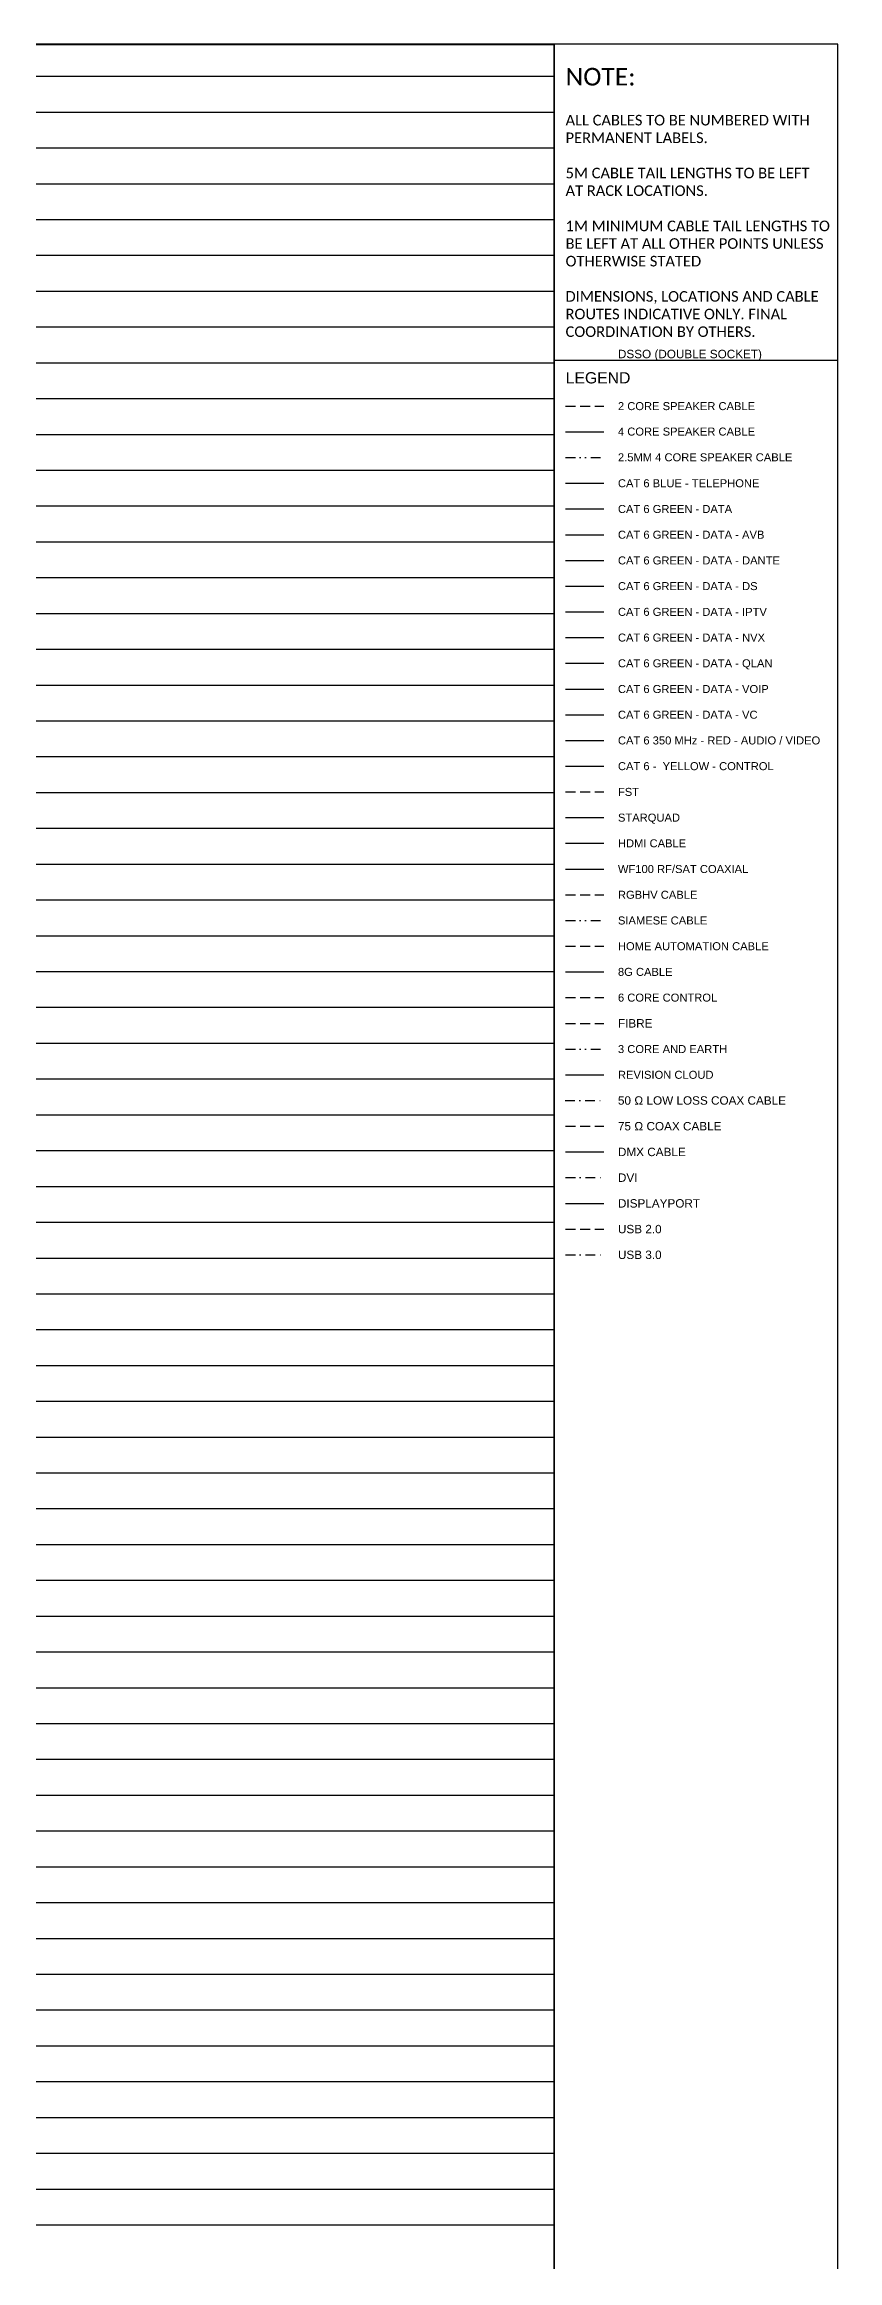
# Model space of a CAD drawing. Header units: millimetres. Extents: x 0 to 592, y -11 to 839.
# Drawn here: x 390 to 592, y 273 to 839 of the extents above; entities that cross this region are included whole.
import ezdxf
from ezdxf.enums import TextEntityAlignment as Align
from ezdxf.lldxf.tags import DXFTag

# ---------------------------------------------------------------- set-up
doc = ezdxf.new("R2010")
doc.units = ezdxf.units.MM
for name, pattern in [('DASHDOT', [1, 0.5, -0.25, 0, -0.25]), ('DASHED', [0.75, 0.5, -0.25]), ('DIVIDE', [1.25, 0.5, -0.25, 0, -0.25, 0, -0.25])]:
    doc.linetypes.add(name, pattern=pattern)
for name, color, linetype in [('SC - 2 Core Speaker', 211, 'DASHED'), ('SC - 3 Core and Earth', 7, 'DIVIDE'), ('SC - 4 Core Speaker', 211, 'Continuous'), ('SC - 50 Ohm Coax', 36, 'DASHDOT'), ('SC - 6 Core Control', 40, 'DASHED'), ('SC - 75 Ohm Coax', 36, 'DASHED'), ('SC - 8G Cable', 115, 'Continuous'), ('SC - Cat - Blue - Tel', 5, 'Continuous'), ('SC - Cat - Green - Data', 84, 'Continuous'), ('SC - Cat - Green - Data - AVB', 84, 'AVB'), ('SC - Cat - Green - Data - DANTE', 84, 'DANTE'), ('SC - Cat - Green - Data - DS', 84, 'DS'), ('SC - Cat - Green - Data - IPTV', 84, 'IPTV'), ('SC - Cat - Green - Data - NVX', 84, 'NVX'), ('SC - Cat - Green - Data - QLAN', 84, 'QLAN'), ('SC - Cat - Green - Data - VC', 84, 'VC'), ('SC - Cat - Green - Data - VOIP', 84, 'VOIP'), ('SC - Cat - Red - AV', 1, 'Continuous'), ('SC - Cat - Yellow - Control', 40, 'Continuous'), ('SC - Display Port', 194, 'ZIGZAG'), ('SC - DMX Cable', 30, 'Continuous'), ('SC - DVI', 192, 'DASHDOT'), ('SC - Fibre', 170, 'DASHED'), ('SC - FST', 4, 'DASHED'), ('SC - HDMI', 192, 'Continuous'), ('SC - Home Automation Cable', 62, 'DASHED'), ('SC - Induction Loop 4 Core Speaker', 211, 'DIVIDE'), ('SC - Revision Cloud', 3, 'Continuous'), ('SC - RGBHV', 252, 'DASHED'), ('SC - Siamese', 46, 'DIVIDE'), ('SC - Starquad', 4, 'Continuous'), ('SC - Text', 7, 'Continuous'), ('SC - TITLE_BLOCK', 7, 'Continuous'), ('SC - USB 2.0', 84, 'DASHED'), ('SC - USB 3.0', 84, 'DASHDOT'), ('SC - WF100', 252, 'Continuous')]:
    doc.layers.add(name, color=color, linetype=linetype)
doc.layers.add('SC - Xlines', color=252, linetype='Continuous', plot=False)
doc.styles.add('ARIAL', font='arial.ttf')
doc.styles.add('STYLE1', font='arial.ttf')
tags = doc.linetypes.add('AVB', pattern='A,1.675632,-0.12604,["AVB",ARIAL,S=0.5,R=0,X=0,Y=-0.25],-1.485488,1.71284', length=5).pattern_tags.tags
tags[6] = DXFTag(74, 10)
tags = doc.linetypes.add('DANTE', pattern='A,3.745209,-0.071128,["DANTE",ARIAL,S=0.5,R=0,X=0,Y=-0.25],-2.454793,3.728871', length=10.000001).pattern_tags.tags
tags[6] = DXFTag(74, 10)
tags = doc.linetypes.add('DS', pattern='A,1.939444,-0.075392,["DS",ARIAL,S=0.5,R=0,X=0,Y=-0.25],-1.06308,1.922084', length=5).pattern_tags.tags
tags[6] = DXFTag(74, 10)
tags = doc.linetypes.add('IPTV', pattern='A,4.163865,-0.059873,["IPTV",ARIAL,S=0.5,R=0,X=0,Y=-0.25],-1.67205,4.104212', length=10).pattern_tags.tags
tags[6] = DXFTag(74, 10)
tags = doc.linetypes.add('NVX', pattern='A,3.745209,-0.071128,["NVX",ARIAL,S=0.5,R=0,X=0.5,Y=-0.25],-2.454793,3.728871', length=10.000001).pattern_tags.tags
tags[6] = DXFTag(74, 10)
tags = doc.linetypes.add('QLAN', pattern='A,3.942001,-0.106942,["QLAN",ARIAL,S=0.5,R=0,X=0,Y=-0.25],-1.981735,3.969322', length=10).pattern_tags.tags
tags[6] = DXFTag(74, 10)
tags = doc.linetypes.add('VC', pattern='A,3.942001,-0.106942,["VC",ARIAL,S=0.5,R=0,X=0,Y=-0.25],-1.086652,3.862598', length=8.998193).pattern_tags.tags
tags[6] = DXFTag(74, 10)
tags = doc.linetypes.add('VOIP', pattern='A,3.942001,-0.106942,["VOIP",ARIAL,S=0.5,R=0,X=0,Y=-0.25],-1.981735,3.969322', length=10).pattern_tags.tags
tags[6] = DXFTag(74, 10)
doc.linetypes.add('ZIGZAG', pattern='A,0.00254,-5.08,[131,ltypeshp.shx,S=5.08,R=0,X=-5.08,Y=0],-10.16,[131,ltypeshp.shx,S=5.08,R=180,X=5.08,Y=0],-5.08', length=20.32254)

msp = doc.modelspace()

# ---------------------------------------------------------------- linework, layer by layer
at = {"linetype": 'Continuous', "ltscale": 5}
msp.add_lwpolyline([(-0.03, -0.01), (519.95, -0.01), (519.95, 839.36), (-0.03, 839.36)], close=True, dxfattribs=at)
at = {"layer": 'SC - 2 Core Speaker', "ltscale": 5}
msp.add_line((522.86, 746.96), (532.62, 746.96), dxfattribs=at)
at = {"layer": 'SC - 3 Core and Earth', "ltscale": 5}
msp.add_line((522.86, 582.76), (532.62, 582.76), dxfattribs=at)
at = {"layer": 'SC - 4 Core Speaker', "ltscale": 5}
msp.add_line((522.86, 740.39), (532.62, 740.39), dxfattribs=at)
at = {"layer": 'SC - 50 Ohm Coax', "ltscale": 5}
msp.add_line((522.76, 569.63), (532.23, 569.63), dxfattribs=at)
at = {"layer": 'SC - 6 Core Control', "ltscale": 5}
msp.add_line((522.86, 595.9), (532.62, 595.9), dxfattribs=at)
at = {"layer": 'SC - 75 Ohm Coax', "ltscale": 5}
msp.add_line((522.86, 563.06), (532.62, 563.06), dxfattribs=at)
at = {"layer": 'SC - 8G Cable', "ltscale": 5}
msp.add_line((522.86, 602.47), (532.62, 602.47), dxfattribs=at)
at = {"layer": 'SC - Cat - Blue - Tel', "ltscale": 5}
msp.add_line((522.86, 727.26), (532.62, 727.26), dxfattribs=at)
at = {"layer": 'SC - Cat - Green - Data', "ltscale": 5}
msp.add_line((522.86, 720.69), (532.62, 720.69), dxfattribs=at)
at = {"layer": 'SC - Cat - Green - Data - AVB', "ltscale": 5}
msp.add_line((522.86, 714.12), (532.62, 714.12), dxfattribs=at)
at = {"layer": 'SC - Cat - Green - Data - DANTE', "ltscale": 5}
msp.add_line((522.86, 707.55), (532.62, 707.55), dxfattribs=at)
at = {"layer": 'SC - Cat - Green - Data - DS', "ltscale": 5}
msp.add_line((522.86, 700.99), (532.62, 700.99), dxfattribs=at)
at = {"layer": 'SC - Cat - Green - Data - IPTV', "ltscale": 5}
msp.add_line((522.86, 694.42), (532.62, 694.42), dxfattribs=at)
at = {"layer": 'SC - Cat - Green - Data - NVX', "ltscale": 5}
msp.add_line((522.86, 687.85), (532.62, 687.85), dxfattribs=at)
at = {"layer": 'SC - Cat - Green - Data - QLAN', "ltscale": 5}
msp.add_line((522.86, 681.28), (532.62, 681.28), dxfattribs=at)
at = {"layer": 'SC - Cat - Green - Data - VC', "ltscale": 5}
msp.add_lwpolyline([(522.86, 668.15), (532.62, 668.15)], dxfattribs=at)
at = {"layer": 'SC - Cat - Green - Data - VOIP', "ltscale": 5}
msp.add_line((522.86, 674.71), (532.62, 674.71), dxfattribs=at)
at = {"layer": 'SC - Cat - Red - AV', "ltscale": 5}
msp.add_line((522.86, 661.58), (532.62, 661.58), dxfattribs=at)
at = {"layer": 'SC - Cat - Yellow - Control', "ltscale": 5}
msp.add_line((522.86, 655.01), (532.62, 655.01), dxfattribs=at)
at = {"layer": 'SC - Display Port', "ltscale": 0.1}
msp.add_line((522.86, 543.35), (532.62, 543.35), dxfattribs=at)
at = {"layer": 'SC - DMX Cable', "ltscale": 5}
msp.add_line((522.86, 556.49), (532.62, 556.49), dxfattribs=at)
at = {"layer": 'SC - DVI', "ltscale": 5}
msp.add_line((522.86, 549.92), (532.62, 549.92), dxfattribs=at)
at = {"layer": 'SC - Fibre', "ltscale": 5}
msp.add_line((522.86, 589.33), (532.62, 589.33), dxfattribs=at)
at = {"layer": 'SC - FST', "ltscale": 5}
msp.add_line((522.86, 648.44), (532.62, 648.44), dxfattribs=at)
at = {"layer": 'SC - HDMI', "ltscale": 5}
msp.add_line((522.86, 635.31), (532.62, 635.31), dxfattribs=at)
at = {"layer": 'SC - Home Automation Cable', "ltscale": 5}
msp.add_line((522.86, 609.03), (532.62, 609.03), dxfattribs=at)
at = {"layer": 'SC - Induction Loop 4 Core Speaker', "ltscale": 5}
msp.add_line((522.86, 733.82), (532.62, 733.82), dxfattribs=at)
at = {"layer": 'SC - Revision Cloud', "ltscale": 5}
msp.add_line((522.86, 576.19), (532.62, 576.19), dxfattribs=at)
at = {"layer": 'SC - RGBHV', "ltscale": 5}
msp.add_line((522.86, 622.17), (532.62, 622.17), dxfattribs=at)
at = {"layer": 'SC - Siamese', "ltscale": 5}
msp.add_line((522.86, 615.6), (532.62, 615.6), dxfattribs=at)
at = {"layer": 'SC - Starquad', "ltscale": 5}
msp.add_line((522.86, 641.87), (532.62, 641.87), dxfattribs=at)
at = {"layer": 'SC - TITLE_BLOCK'}
msp.add_lwpolyline([(519.95, -0.01), (592.41, -0.01), (592.41, 839.36), (519.95, 839.36)], close=True, dxfattribs=at)
at = {"layer": 'SC - TITLE_BLOCK', "linetype": 'Continuous'}
msp.add_lwpolyline([(519.95, 132.56), (592.41, 132.56), (592.41, 758.58), (519.95, 758.58)], close=True, dxfattribs=at)
at = {"layer": 'SC - USB 2.0', "ltscale": 5}
msp.add_line((522.86, 536.79), (532.62, 536.79), dxfattribs=at)
at = {"layer": 'SC - USB 3.0', "ltscale": 5}
msp.add_line((522.86, 530.22), (532.62, 530.22), dxfattribs=at)
at = {"layer": 'SC - WF100', "ltscale": 5}
msp.add_line((522.86, 628.74), (532.62, 628.74), dxfattribs=at)
at = {"layer": 'SC - Xlines', "ltscale": 5}
for points in [[(-0.03, 839.28), (519.95, 839.28)], [(-0.03, 822.06), (519.95, 822.06)], [(-0.03, 803.77), (519.95, 803.77)], [(-0.03, 785.48), (519.95, 785.48)], [(-0.03, 767.18), (519.95, 767.18)], [(-0.03, 748.89), (519.95, 748.89)], [(-0.03, 730.6), (519.95, 730.6)], [(-0.03, 712.31), (519.95, 712.31)], [(-0.03, 694.02), (519.95, 694.02)], [(-0.03, 675.73), (519.95, 675.73)], [(-0.03, 657.44), (519.95, 657.44)], [(-0.03, 639.15), (519.95, 639.15)], [(-0.03, 620.86), (519.95, 620.86)], [(-0.03, 602.57), (519.95, 602.57)], [(-0.03, 584.28), (519.95, 584.28)], [(-0.03, 565.98), (519.95, 565.98)], [(-0.03, 547.69), (519.95, 547.69)], [(-0.03, 529.4), (519.95, 529.4)], [(-0.03, 511.11), (519.95, 511.11)], [(-0.03, 492.82), (519.95, 492.82)], [(-0.03, 474.53), (519.95, 474.53)], [(-0.03, 456.24), (519.95, 456.24)], [(-0.03, 437.95), (519.95, 437.95)], [(-0.03, 419.66), (519.95, 419.66)], [(-0.03, 401.37), (519.95, 401.37)], [(-0.03, 383.08), (519.95, 383.08)], [(-0.03, 364.79), (519.95, 364.79)], [(-0.03, 346.49), (519.95, 346.49)], [(-0.03, 328.2), (519.95, 328.2)], [(-0.03, 309.91), (519.95, 309.91)], [(-0.03, 291.62), (519.95, 291.62)]]:
    msp.add_lwpolyline(points, dxfattribs=at)
at = {"layer": 'SC - Xlines', "ltscale": 5, "transparency": 33554687}
msp.add_lwpolyline([(-0.03, 839.28), (519.95, 839.28), (519.95, -0.01)], dxfattribs=at)
msp.add_lwpolyline([(-0.03, 839.28), (519.95, 839.28), (519.95, -0.01)], dxfattribs=at)
at = {"layer": 'SC - Xlines', "color": 250, "ltscale": 5}
for points in [[(-0.03, 831.2), (519.95, 831.2)], [(-0.03, 812.91), (519.95, 812.91)], [(-0.03, 794.62), (519.95, 794.62)], [(-0.03, 776.33), (519.95, 776.33)], [(-0.03, 758.04), (519.95, 758.04)], [(-0.03, 739.75), (519.95, 739.75)], [(-0.03, 721.46), (519.95, 721.46)], [(-0.03, 703.17), (519.95, 703.17)], [(-0.03, 684.88), (519.95, 684.88)], [(-0.03, 666.58), (519.95, 666.58)], [(-0.03, 648.29), (519.95, 648.29)], [(-0.03, 630), (519.95, 630)], [(-0.03, 611.71), (519.95, 611.71)], [(-0.03, 593.42), (519.95, 593.42)], [(-0.03, 575.13), (519.95, 575.13)], [(-0.03, 556.84), (519.95, 556.84)], [(-0.03, 538.55), (519.95, 538.55)], [(-0.03, 520.26), (519.95, 520.26)], [(-0.03, 501.97), (519.95, 501.97)], [(-0.03, 483.68), (519.95, 483.68)], [(-0.03, 465.39), (519.95, 465.39)], [(-0.03, 447.09), (519.95, 447.09)], [(-0.03, 428.8), (519.95, 428.8)], [(-0.03, 410.51), (519.95, 410.51)], [(-0.03, 392.22), (519.95, 392.22)], [(-0.03, 373.93), (519.95, 373.93)], [(-0.03, 355.64), (519.95, 355.64)], [(-0.03, 337.35), (519.95, 337.35)], [(-0.03, 319.06), (519.95, 319.06)], [(-0.03, 300.77), (519.95, 300.77)], [(-0.03, 282.48), (519.95, 282.48)]]:
    msp.add_lwpolyline(points, dxfattribs=at)

# ---------------------------------------------------------------- texts
at = {"layer": 'SC - Text', "style": 'STYLE1'}
for s, height, p in [('DSSO (DOUBLE SOCKET)', 2.1455, (536.25, 760.27)), ('2 CORE SPEAKER CABLE', 2.0434, (536.25, 746.96)), ('4 CORE SPEAKER CABLE', 2.0434, (536.25, 740.46)), ('2.5MM 4 CORE SPEAKER CABLE', 2.0434, (536.25, 733.89)), ('CAT 6 BLUE - TELEPHONE', 2.0434, (536.25, 727.26)), ('CAT 6 GREEN - DATA', 2.0434, (536.25, 720.69)), ('CAT 6 GREEN - DATA - AVB', 2.0434, (536.25, 714.12)), ('CAT 6 GREEN - DATA - DANTE', 2.0434, (536.25, 707.55)), ('CAT 6 GREEN - DATA - DS', 2.0434, (536.25, 700.99)), ('CAT 6 GREEN - DATA - IPTV', 2.0434, (536.25, 694.42)), ('CAT 6 GREEN - DATA - NVX', 2.0434, (536.25, 687.85)), ('CAT 6 GREEN - DATA - QLAN', 2.0434, (536.25, 681.28)), ('CAT 6 GREEN - DATA - VOIP', 2.0434, (536.25, 674.71)), ('CAT 6 GREEN - DATA - VC', 2.0434, (536.25, 668.15)), ('CAT 6 350 MHz - RED - AUDIO / VIDEO', 2.0434, (536.25, 661.58)), ('CAT 6 -  YELLOW - CONTROL', 2.0434, (536.25, 655.01)), ('FST', 2.043, (536.25, 648.44)), ('STARQUAD', 2.043, (536.25, 641.87)), ('HDMI CABLE', 2.043, (536.25, 635.31)), ('WF100 RF/SAT COAXIAL', 2.0434, (536.25, 628.74)), ('RGBHV CABLE', 2.0434, (536.25, 622.17)), ('SIAMESE CABLE', 2.0434, (536.25, 615.6)), ('HOME AUTOMATION CABLE', 2.0434, (536.25, 609.03)), ('8G CABLE', 2.043, (536.25, 602.47)), ('6 CORE CONTROL', 2.0434, (536.25, 595.9)), ('FIBRE', 2.146, (536.25, 589.33)), ('3 CORE AND EARTH', 2.0434, (536.25, 582.76)), ('REVISION CLOUD', 2.0434, (536.25, 576.19)), ('50 Ω LOW LOSS COAX CABLE', 2.1455, (536.25, 569.63)), ('75 Ω COAX CABLE', 2.1455, (536.25, 563.06)), ('DMX CABLE', 2.146, (536.25, 556.49)), ('DVI', 2.146, (536.25, 549.92)), ('DISPLAYPORT', 2.1455, (536.25, 543.35)), ('USB 2.0', 2.146, (536.25, 536.79)), ('USB 3.0', 2.146, (536.25, 530.22))]:
    msp.add_text(s, height=height, dxfattribs=at).set_placement(p, align=Align.MIDDLE_LEFT)
at = {"layer": 'SC - TITLE_BLOCK', "style": 'STYLE1'}
msp.add_text('LEGEND', height=2.878, dxfattribs=at).set_placement((531.17, 755.63), align=Align.TOP_CENTER)
at = {"layer": 'SC - TITLE_BLOCK', "insert": (522.86, 798.97), "char_height": 2.7, "width": 67.4325, "attachment_point": 4, "style": 'STYLE1'}
msp.add_mtext('{\\fCalibri|b0|i0|c0|p34;\\H1.66667x;NOTE:\\P\\H0.6x;\\C16;\\c128;\\PALL CABLES TO BE NUMBERED WITH PERMANENT LABELS. \\P\\P5M CABLE TAIL LENGTHS TO BE LEFT AT RACK LOCATIONS.\\P\\P1M MINIMUM CABLE TAIL LENGTHS TO BE LEFT AT ALL OTHER POINTS UNLESS OTHERWISE STATED\\P\\PDIMENSIONS, LOCATIONS AND CABLE ROUTES INDICATIVE ONLY. \\H0.99999x;FINAL COORDINATION BY OTHERS.}', dxfattribs=at)

doc.saveas('drawing.dxf')
